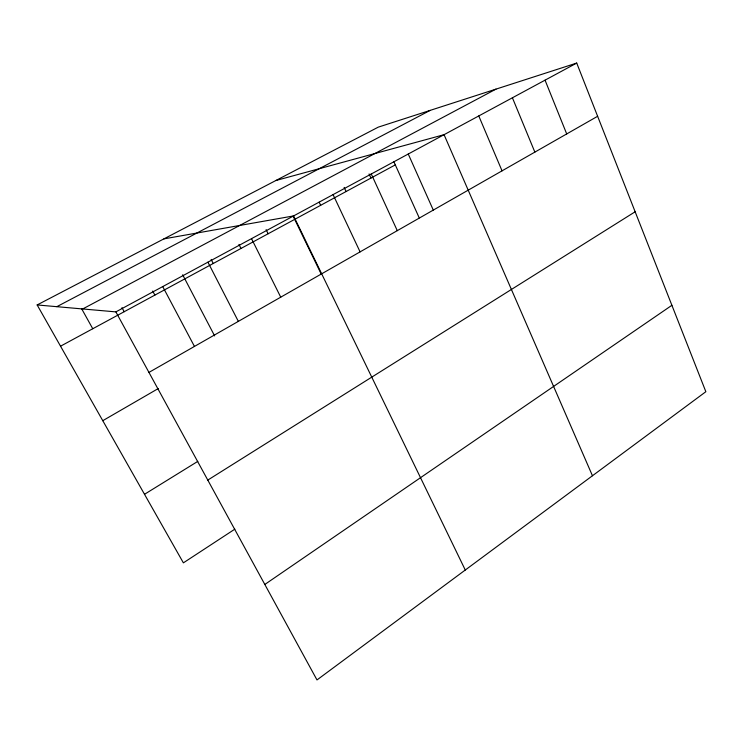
<?xml version="1.0" encoding="UTF-8"?>
<svg xmlns="http://www.w3.org/2000/svg" width="743" height="743" viewBox="0 0 743 743"><rect width="100%" height="100%" fill="white"/><g stroke="black" fill="none" stroke-linecap="round" stroke-linejoin="round"><path stroke-width="1.11" d="M264.824 584.462L671.895 305.299M234.844 529.155L183.382 562.85L37.15 304.946L378.271 127.137L576.717 63.062L705.85 391.71L316.992 679.938L115.871 311.884L37.15 304.946M207.789 480.089L635.144 211.774M144.513 494.29L197.805 461.366M102.775 420.687L158.278 388.543M148.944 372.41L597.623 116.289M60.536 346.192L395.304 164.881M115.871 311.884L576.717 63.062M82.705 308.958L495.98 89.132M56.821 306.683L430.123 110.401M275.848 180.53L444.063 134.687L592.459 475.752M163.906 238.874L293.596 215.925L465.276 570.02M81.665 308.782L92.754 328.74M121.973 307.658L124.183 311.716M152.714 291.07L154.869 295.101M162.736 286.584L194.452 346.433M182.676 274.78L214.625 335.892M211.133 259.418L213.222 263.496M207.919 262.186L238.345 321.375M238.958 244.419L240.992 248.459M251.515 238.642L280.733 297.181M266.105 229.633L268.139 233.757M293.197 216.306L321.357 274.371M319.174 202.18L320.66 205.309M333.078 194.61L360.086 251.877M344.139 187.403L346.08 191.545M371.277 173.983L397.282 230.655M369.067 173.955L370.952 178.069M393.883 161.733L419.247 217.913M408.251 154.024L433.299 210.093M478.771 115.945L502.045 170.853M512.41 97.779L534.858 152.111M545.046 80.16L566.705 133.935"/></g></svg>
